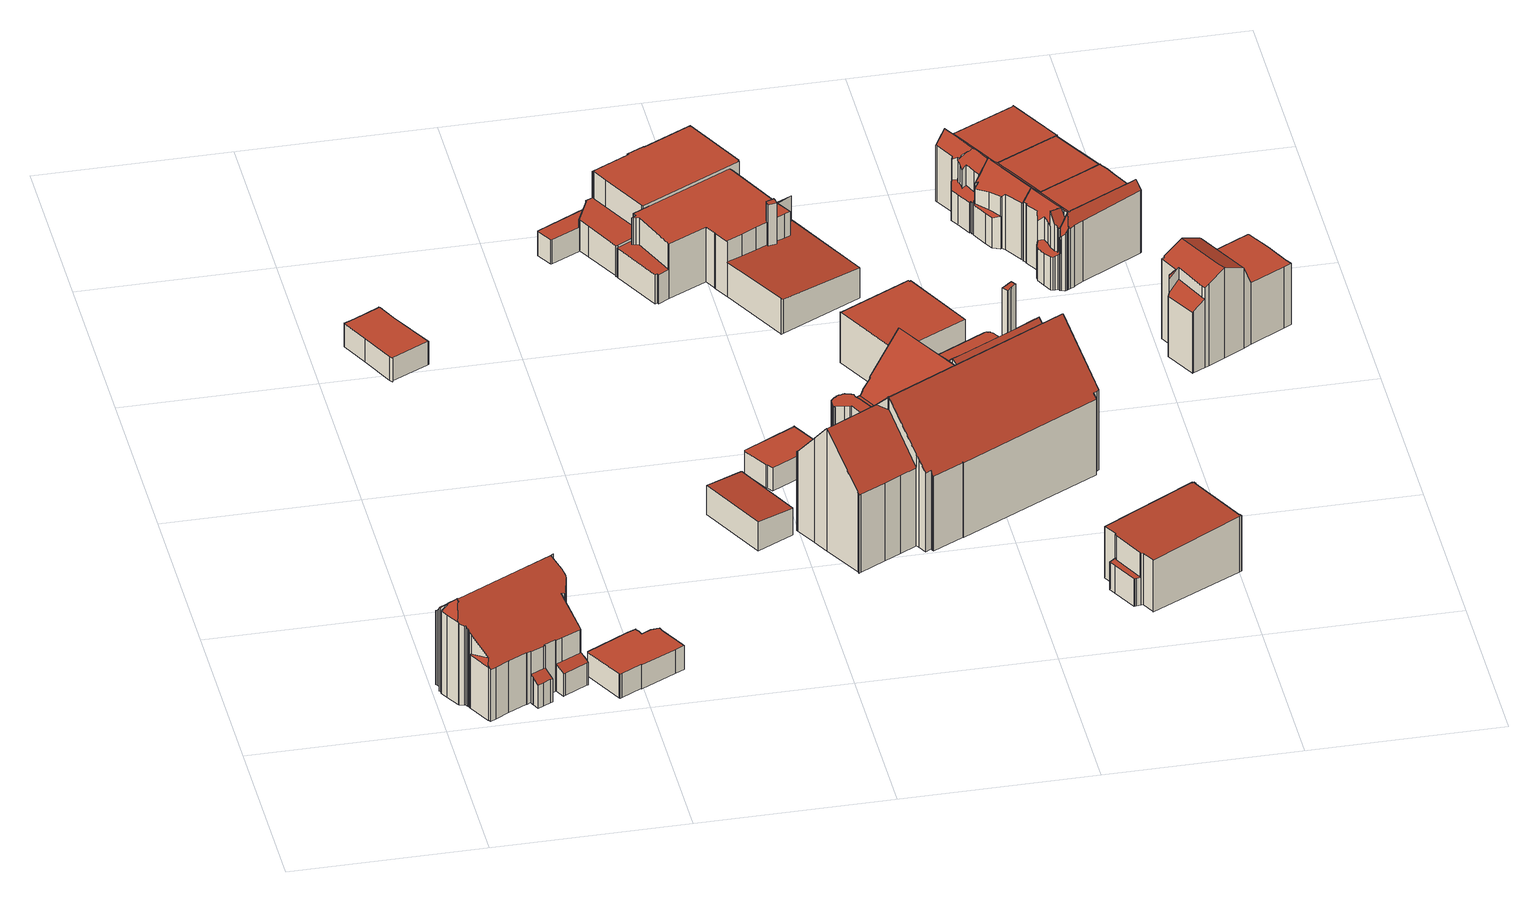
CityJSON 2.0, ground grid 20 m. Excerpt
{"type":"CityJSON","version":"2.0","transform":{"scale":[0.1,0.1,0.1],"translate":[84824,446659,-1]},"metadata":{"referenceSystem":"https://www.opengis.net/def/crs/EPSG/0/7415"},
"CityObjects":{
"building1":{"type":"Building","attributes":{"dak_type":"slanted","data_area":99.92,"data_coverage":0.95,"geconstateerd":false,"gid":14670223,"h_dak_50p":8.82,"h_dak_70p":9.66,"h_dak_max":11.15,"h_dak_min":2.28,"h_maaiveld":-0.248,"kas_warenhuis":false,"lod11_replace":false,"ondergronds_type":"above ground","oorspronkelijkbouwjaar":1906,"pw_actueel":"yes","pw_bron":"ahn3","reconstructie_methode":"tudelft3d-geoflow","reconstruction_skipped":false,"rmse_lod12":2.3,"rmse_lod13":1.68,"rmse_lod22":0.188,"rn":1,"status":"Pand in gebruik","t_run":262.66,"val3dity_codes_lod12":"[]","val3dity_codes_lod13":"[]","val3dity_codes_lod22":"[]"},"children":["building1-1"]},
"building1-1":{"type":"BuildingPart","parents":["building1"],"geometry":[{"type":"Solid","lod":"2.2","boundaries":[[[[0,1,2,3,4,5,6,7,8,9,10,11,12,13,14,15,16,17,18,19,20,21,22,23,24,25,26,27,28,29,30,31,32,33,34,35,36,37,38,39,40,41,42,43,44,45,46,47,48,49,50,51,52,53,54,55,56,57,58,59]],[[60,49,48,61]],[[62,19,18,63]],[[64,4,3,65]],[[66,5,4,64]],[[67,45,44,68]],[[69,50,49,60]],[[70,51,50,69]],[[71,47,46,72]],[[73,2,1,74]],[[75,32,31,76]],[[77,40,39,78]],[[79,80,81,82]],[[83,33,32,75]],[[84,34,33,83]],[[85,86,87,88]],[[89,90,86,85,91]],[[92,88,87,90,89]],[[93,22,21,94]],[[94,21,20,95]],[[96,53,97,98]],[[99,54,53,96]],[[100,43,42,101]],[[82,81,37,36,102]],[[101,42,41,103]],[[104,17,16,105,106]],[[107,56,55,108]],[[74,1,0,109]],[[110,35,34,84]],[[111,38,37,81]],[[112,7,6,113]],[[114,8,7,112]],[[115,9,8,114]],[[113,6,5,66]],[[116,57,56,107]],[[117,58,57,116]],[[118,12,11,119]],[[120,10,9,115]],[[119,11,10,120]],[[121,122,123]],[[124,26,25,125]],[[122,121,126]],[[127,24,23,128]],[[129,27,130]],[[128,23,22,93]],[[130,27,26,124]],[[131,132,72,133]],[[133,72,46,45,67]],[[98,97,132,131]],[[97,53,52,134]],[[61,48,47,71]],[[135,100,136,137]],[[68,44,43,100,135]],[[103,41,40,77]],[[138,139,14,13,140]],[[140,13,12,118]],[[141,15,14,139]],[[106,105,88,92]],[[105,16,15,141]],[[63,18,17,104]],[[95,20,19,62]],[[125,25,24,127]],[[142,29,28,143]],[[144,30,29,142]],[[143,28,27,129]],[[145,59,58,117]],[[109,0,59,145]],[[76,31,30,144]],[[91,85,139,138]],[[102,36,35,110]],[[137,136,80,79]],[[78,39,38,111]],[[65,3,2,73,146]],[[146,73,147]],[[147,73,148]],[[108,55,54,99]],[[134,52,51,70]],[[90,87,86]],[[149,120,115,114,112,113,66,64,65,146,147,148,145,117,116,107,108,99,96,98,131,133,67,68,135,137,79,82,102,110,84,83,75,76,144,142,150,122,126,151]],[[61,71,72,132,97,134,70,69,60]],[[140,118,119,120,149,151,126,121,123,89,91,138]],[[92,89,123,122,150,142,143,129,130,124,125,127,128,93,94,95,62,63,104,106]],[[139,85,88,105,141]],[[78,111,81,80,136,100,101,103,77]],[[148,73,74,109,145]]]],"semantics":{"surfaces":[{"type":"GroundSurface"},{"type":"WallSurface","on_footprint_edge":true},{"type":"WallSurface","on_footprint_edge":false},{"type":"RoofSurface"}],"values":[[0,1,1,1,1,1,1,1,1,1,1,1,2,1,1,2,2,2,1,1,1,1,1,1,1,1,1,1,1,1,1,1,1,1,1,1,1,1,1,2,1,2,1,1,1,1,2,1,2,1,1,2,1,1,1,1,1,2,1,1,1,1,1,1,1,1,1,1,2,1,2,1,1,2,2,1,1,3,3,3,3,3,3,3,3]]}}]},
"building2":{"type":"Building","attributes":{"dak_type":"horizontal","data_area":33.15,"data_coverage":0.882,"geconstateerd":false,"gid":11192210,"h_dak_50p":2.48,"h_dak_70p":2.48,"h_dak_max":2.61,"h_dak_min":2.3,"h_maaiveld":-0.295,"kas_warenhuis":false,"lod11_replace":false,"ondergronds_type":"above ground","oorspronkelijkbouwjaar":1937,"pw_actueel":"yes","pw_bron":"ahn3","reconstructie_methode":"tudelft3d-geoflow","reconstruction_skipped":false,"rmse_lod12":0.0215,"rmse_lod13":0.0208,"rmse_lod22":0.0202,"rn":1,"status":"Pand in gebruik","t_run":56.62,"val3dity_codes_lod12":"[]","val3dity_codes_lod13":"[]","val3dity_codes_lod22":"[]"},"children":["building2-1"]},
"building2-1":{"type":"BuildingPart","parents":["building2"],"geometry":[{"type":"Solid","lod":"2.2","boundaries":[[[[152,153,154,155,156,157,158,159,160,161,162,163,164,165,166,167,168,169]],[[170,160,159,171]],[[172,161,160,170]],[[173,164,163,174]],[[175,165,164,173]],[[176,168,167,177]],[[178,166,165,175]],[[179,157,156,180]],[[181,155,154,182]],[[183,158,157,179]],[[171,159,158,183]],[[184,162,161,172]],[[174,163,162,184]],[[180,156,155,181]],[[177,167,166,178]],[[185,169,168,176]],[[186,153,152,187]],[[182,154,153,186]],[[187,152,169,185]],[[172,170,171,183,179,180,181,182,186,187,185,176,177,178,175,173,174,184]]]],"semantics":{"surfaces":[{"type":"GroundSurface"},{"type":"WallSurface","on_footprint_edge":true},{"type":"RoofSurface"}],"values":[[0,1,1,1,1,1,1,1,1,1,1,1,1,1,1,1,1,1,1,2]]}}]},
"building3":{"type":"Building","attributes":{"dak_type":"horizontal","data_area":23.7,"data_coverage":0.712,"geconstateerd":false,"gid":14670227,"h_dak_50p":2.44,"h_dak_70p":2.45,"h_dak_max":2.6,"h_dak_min":2.23,"h_maaiveld":-0.287,"kas_warenhuis":false,"lod11_replace":false,"ondergronds_type":"above ground","oorspronkelijkbouwjaar":1962,"pw_actueel":"yes","pw_bron":"ahn3","reconstructie_methode":"tudelft3d-geoflow","reconstruction_skipped":false,"rmse_lod12":0.0307,"rmse_lod13":0.0307,"rmse_lod22":0.0303,"rn":1,"status":"Pand in gebruik","t_run":80.05,"val3dity_codes_lod12":"[]","val3dity_codes_lod13":"[]","val3dity_codes_lod22":"[]"},"children":["building3-1"]},
"building3-1":{"type":"BuildingPart","parents":["building3"],"geometry":[{"type":"Solid","lod":"2.2","boundaries":[[[[188,189,190,191,192,193,194,195,196,197,198,199,200,201]],[[202,197,196,203]],[[204,198,197,202]],[[205,193,192,206]],[[207,201,200,208]],[[208,200,199,209]],[[210,194,193,205]],[[211,191,190,212]],[[206,192,191,211]],[[209,199,198,204]],[[212,190,189,213]],[[214,188,201,207]],[[213,189,188,214]],[[203,196,195,215]],[[215,195,194,210]],[[213,214,207,208,209,204,202,203,215,210,205,206,211,212]]]],"semantics":{"surfaces":[{"type":"GroundSurface"},{"type":"WallSurface","on_footprint_edge":true},{"type":"RoofSurface"}],"values":[[0,1,1,1,1,1,1,1,1,1,1,1,1,1,1,2]]}}]},
"building4":{"type":"Building","attributes":{"dak_type":"horizontal","data_area":33.58,"data_coverage":0.96,"geconstateerd":false,"gid":18957133,"h_dak_50p":2.72,"h_dak_70p":2.79,"h_dak_max":2.95,"h_dak_min":2.54,"h_maaiveld":-0.459,"kas_warenhuis":false,"lod11_replace":false,"ondergronds_type":"above ground","oorspronkelijkbouwjaar":2009,"pw_actueel":"yes","pw_bron":"ahn3","reconstructie_methode":"tudelft3d-geoflow","reconstruction_skipped":false,"rmse_lod12":0.114,"rmse_lod13":0.112,"rmse_lod22":0.0443,"rn":1,"status":"Pand in gebruik","t_run":83.33,"val3dity_codes_lod12":"[]","val3dity_codes_lod13":"[]","val3dity_codes_lod22":"[]"},"children":["building4-1"]},
"building4-1":{"type":"BuildingPart","parents":["building4"],"geometry":[{"type":"Solid","lod":"2.2","boundaries":[[[[216,217,218,219,220,221,222]],[[223,216,222,224]],[[225,219,218,226]],[[227,217,216,223]],[[226,218,217,227]],[[228,221,220,229]],[[224,222,221,228]],[[229,220,219,225]],[[225,226,227,223,224,228,229]]]],"semantics":{"surfaces":[{"type":"GroundSurface"},{"type":"WallSurface","on_footprint_edge":true},{"type":"RoofSurface"}],"values":[[0,1,1,1,1,1,1,1,2]]}}]},
"building5":{"type":"Building","attributes":{"dak_type":"multiple horizontal","data_area":23.14,"data_coverage":0.904,"geconstateerd":false,"gid":17144811,"h_dak_50p":2.59,"h_dak_70p":2.61,"h_dak_max":3.09,"h_dak_min":2.49,"h_maaiveld":-0.07,"kas_warenhuis":false,"lod11_replace":false,"ondergronds_type":"above ground","oorspronkelijkbouwjaar":1966,"pw_actueel":"yes","pw_bron":"ahn3","reconstructie_methode":"tudelft3d-geoflow","reconstruction_skipped":false,"rmse_lod12":0.0786,"rmse_lod13":0.0786,"rmse_lod22":0.0795,"rn":1,"status":"Pand in gebruik","t_run":45.96,"val3dity_codes_lod12":"[]","val3dity_codes_lod13":"[]","val3dity_codes_lod22":"[]"},"children":["building5-1"]},
"building5-1":{"type":"BuildingPart","parents":["building5"],"geometry":[{"type":"Solid","lod":"2.2","boundaries":[[[[230,231,232,233,234,235,236,237,238,239,240]],[[241,236,235,242]],[[243,237,236,241]],[[244,233,232,245]],[[245,232,231,246]],[[242,235,234,247]],[[247,234,233,244]],[[248,240,239,249]],[[249,239,238,250]],[[250,238,237,243]],[[246,231,230,251]],[[251,230,240,248]],[[250,243,241,242,247,244,245,246,251,248,249]]]],"semantics":{"surfaces":[{"type":"GroundSurface"},{"type":"WallSurface","on_footprint_edge":true},{"type":"RoofSurface"}],"values":[[0,1,1,1,1,1,1,1,1,1,1,1,2]]}}]},
"building6":{"type":"Building","attributes":{"dak_type":"multiple horizontal","data_area":115.12,"data_coverage":0.935,"geconstateerd":false,"gid":17145715,"h_dak_50p":6.54,"h_dak_70p":6.56,"h_dak_max":6.78,"h_dak_min":2.48,"h_maaiveld":-0.25,"kas_warenhuis":false,"lod11_replace":false,"ondergronds_type":"above ground","oorspronkelijkbouwjaar":1920,"pw_actueel":"yes","pw_bron":"ahn3","reconstructie_methode":"tudelft3d-geoflow","reconstruction_skipped":false,"rmse_lod12":1.56,"rmse_lod13":0.233,"rmse_lod22":0.0734,"rn":1,"status":"Pand in gebruik","t_run":148.6,"val3dity_codes_lod12":"[]","val3dity_codes_lod13":"[]","val3dity_codes_lod22":"[]"},"children":["building6-1"]},
"building6-1":{"type":"BuildingPart","parents":["building6"],"geometry":[{"type":"Solid","lod":"2.2","boundaries":[[[[252,253,254,255,256,257,258,259,260,261,262,263,264,265,266,267,268,269,270,271,272,273,274,275,276]],[[277,264,263,278]],[[279,270,269,280]],[[280,269,268,281]],[[281,268,267,282]],[[283,254,253,284]],[[285,266,265,286,287]],[[288,289,290,291]],[[292,261,260,293]],[[294,262,261,292]],[[278,263,262,294]],[[295,256,255,296]],[[297,274,273,298]],[[298,273,272,299]],[[293,260,259,300]],[[296,255,254,283]],[[300,259,258,290]],[[301,257,256,295]],[[291,290,258,257,301]],[[286,265,264,277]],[[287,286,302,303]],[[282,267,266,285,304]],[[303,302,289,288]],[[304,285,305,306]],[[306,305,307,308]],[[308,307,309,310]],[[311,275,274,297]],[[312,313,252,276,314]],[[314,276,275,311]],[[315,271,270,279]],[[299,272,271,315]],[[316,317,313,312]],[[310,309,317,316]],[[284,253,252,313]],[[302,286,277,278,294,292,293,300,290,289]],[[287,303,288,291,301,295,296,283,284,313,317,309,307,305,285]],[[316,312,314,311,297,298,299,315,279,280,281,282,304,306,308,310]]]],"semantics":{"surfaces":[{"type":"GroundSurface"},{"type":"WallSurface","on_footprint_edge":true},{"type":"WallSurface","on_footprint_edge":false},{"type":"RoofSurface"}],"values":[[0,1,1,1,1,1,1,2,1,1,1,1,1,1,1,1,1,1,1,1,2,1,2,2,2,2,1,1,1,1,1,2,2,1,3,3,3]]}}]},
"building7":{"type":"Building","attributes":{"dak_type":"multiple horizontal","data_area":187.69,"data_coverage":0.96,"geconstateerd":false,"gid":18958409,"h_dak_50p":6.08,"h_dak_70p":6.12,"h_dak_max":8.41,"h_dak_min":3.02,"h_maaiveld":-0.259,"kas_warenhuis":false,"lod11_replace":false,"ondergronds_type":"above ground","oorspronkelijkbouwjaar":1956,"pw_actueel":"yes","pw_bron":"ahn3","reconstructie_methode":"tudelft3d-geoflow","reconstruction_skipped":false,"rmse_lod12":1.87,"rmse_lod13":1.8,"rmse_lod22":0.119,"rn":1,"status":"Pand in gebruik","t_run":223.54,"val3dity_codes_lod12":"[]","val3dity_codes_lod13":"[]","val3dity_codes_lod22":"[]"},"children":["building7-1"]},
"building7-1":{"type":"BuildingPart","parents":["building7"],"geometry":[{"type":"Solid","lod":"2.2","boundaries":[[[[318,319,320,321,322,323,324,325,326,327,328,329,330,331,332,333,334,335,336,337,338,339,340,341]],[[342,334,333,343,344]],[[345,325,324,346]],[[347,337,336,348]],[[349,350,351,352]],[[353,354,355,356]],[[357,321,320,358,359]],[[360,322,321,357]],[[361,323,322,360]],[[348,336,335,362]],[[363,331,330,364]],[[346,324,323,361]],[[365,366,367,368]],[[369,370,350,349]],[[362,335,334,342]],[[371,318,341,372]],[[372,341,340,373]],[[374,375,376,377]],[[358,320,319,378]],[[373,340,339,379]],[[380,327,326,381]],[[368,367,338,337,347]],[[344,343,354,353]],[[382,369,383,384]],[[384,383,385,386]],[[343,333,332,387]],[[387,332,331,363]],[[388,329,328,389]],[[389,328,327,380]],[[390,391,381,392]],[[352,351,391,390]],[[359,358,393,394]],[[395,396,397,398,399]],[[399,398,400,401]],[[364,330,329,388]],[[392,381,326,325,345]],[[386,385,396,395]],[[356,355,402,403]],[[403,402,397,396]],[[401,400,370,369,382]],[[394,393,404,405]],[[377,376,406,407]],[[379,339,338,367]],[[407,406,366,365]],[[378,319,318,371]],[[405,404,375,374]],[[386,395,399,401,382,384]],[[397,402,355,354,343,387,363,364,388,389,380,381,391,351,350,370,400,398]],[[377,407,365,368,347,348,362,342,344,353,356,403,396,385,383,369,349,352,390,392,345,346,361,360,357,359,394,405,374]],[[376,375,404,393,358,378,371,372,373,379,367,366,406]]]],"semantics":{"surfaces":[{"type":"GroundSurface"},{"type":"WallSurface","on_footprint_edge":true},{"type":"WallSurface","on_footprint_edge":false},{"type":"RoofSurface"}],"values":[[0,1,1,1,2,2,1,1,1,1,1,1,2,2,1,1,1,2,1,1,1,1,2,2,2,1,1,1,1,2,2,2,2,2,1,1,2,2,2,2,2,2,1,2,1,2,3,3,3,3]]}}]},
"building8":{"type":"Building","attributes":{"dak_type":"slanted","data_area":399.73,"data_coverage":0.951,"geconstateerd":false,"gid":18954914,"h_dak_50p":11.49,"h_dak_70p":12.65,"h_dak_max":15.51,"h_dak_min":0.127,"h_maaiveld":-0.094,"kas_warenhuis":false,"lod11_replace":false,"ondergronds_type":"above ground","oorspronkelijkbouwjaar":1930,"pw_actueel":"yes","pw_bron":"ahn3","reconstructie_methode":"tudelft3d-geoflow","reconstruction_skipped":false,"rmse_lod12":2.6,"rmse_lod13":4.06,"rmse_lod22":0.85,"rn":1,"status":"Pand in gebruik","t_run":760.5,"val3dity_codes_lod12":"[]","val3dity_codes_lod13":"[]","val3dity_codes_lod22":"[]"},"children":["building8-1"]},
"building8-1":{"type":"BuildingPart","parents":["building8"],"geometry":[{"type":"Solid","lod":"2.2","boundaries":[[[[408,409,410,411,412,413,414,415,416,417,418,419,420,421,422,423,424,425,426,427,428,429,430,431,432,433,434,435,436,437,438,439,440,441,442,443,444,445,446,447,448,449,450,451,452,453,454,455,456,457,458,459,460,461,462,463,464,465,466,467,468,469,470,471,472,473,474,475,476,477,478,479,480,481,482,483,484,485,486,487,488,489]],[[490,432,431,491]],[[491,431,430,492]],[[492,430,429,493]],[[493,429,428,494]],[[495,426,425,496]],[[496,425,424,497]],[[497,424,423,498]],[[499,474,473,500]],[[501,422,421,502]],[[498,423,422,501]],[[503,504,505]],[[506,416,415,507]],[[508,489,488,509]],[[510,511,512,513]],[[504,503,514,515]],[[500,473,472,516]],[[516,472,471,517]],[[515,514,518,519]],[[520,521,522,523]],[[524,408,489,508]],[[523,522,525,526]],[[527,483,482,528]],[[529,486,485,530]],[[531,487,486,529]],[[509,488,487,531]],[[532,481,480,533]],[[534,476,475,535]],[[536,478,477,537]],[[538,471,470,539]],[[517,471,538]],[[540,464,463,541]],[[542,456,455,543]],[[544,545,546]],[[547,449,448,548]],[[548,448,447,549]],[[550,443,442,551]],[[551,442,441,552]],[[553,451,450,554]],[[554,450,449,547]],[[555,467,466,556]],[[507,415,414,518]],[[494,428,427,557]],[[557,427,426,495]],[[558,559,560]],[[561,562,563,564]],[[502,421,420,565]],[[552,441,440,566]],[[567,445,444,568]],[[556,466,465,569]],[[569,465,464,540]],[[539,470,469,570]],[[565,420,419,571]],[[570,469,468,572]],[[572,468,467,555]],[[573,574,575]],[[576,479,478,536]],[[577,578,579]],[[526,525,559,558]],[[571,419,418,580]],[[581,582,583]],[[582,584,585]],[[584,582,581,511,510]],[[513,512,586,587]],[[587,586,460,459,588]],[[589,461,460,586]],[[588,459,458,590]],[[590,458,457,591]],[[592,593,574,573]],[[594,417,416,506]],[[580,418,417,594]],[[564,563,411,410,595]],[[596,567,597,598]],[[598,597,599]],[[600,446,445,567,596]],[[568,444,443,550]],[[549,447,446,600]],[[601,439,438,602]],[[602,438,437,603]],[[566,440,439,601]],[[604,605,606,607]],[[603,437,436,606]],[[519,518,414,413,608]],[[545,544,609]],[[610,611,612,613]],[[614,610,615,616]],[[617,618,611,610,614]],[[619,620,605,604]],[[616,615,620,619]],[[541,463,462,621]],[[621,462,461,589]],[[618,435,434,622]],[[607,606,436,435,618,617]],[[622,434,433,623]],[[623,433,432,490]],[[537,477,476,534]],[[624,499,521,520]],[[535,475,474,499,624]],[[625,484,483,527]],[[528,482,481,532]],[[530,485,484,625]],[[595,410,409,626]],[[543,455,454,627]],[[628,412,411,563]],[[578,577,562,561]],[[608,413,412,628]],[[629,453,452,630]],[[533,480,479,576]],[[613,612,631,632]],[[632,631,593,592]],[[591,457,456,542]],[[627,454,633]],[[633,454,453,629]],[[630,452,451,553]],[[626,409,408,524]],[[507,518,514,503,634,580,594,506]],[[635,636,637,638,639,640,498,501,502,565,571,580,634]],[[583,582,585,641,549,600,596,598,599,642,643,637,636,635,634,503,505,644,577,579,560,559,525,522,521,499,500,516,517,538,539,570,572,555,556,645]],[[621,589,586,512,511,581,583,645,556,569,540,541]],[[607,617,614,616,619,604]],[[646,647,648,545,609,642,599,597,567,568,550,551,552,566,649]],[[498,640,639,638,637,643,642,609,544,546,575,574,650,651,495,496,497]],[[562,577,644,505,504,515,519,608,628,563]],[[624,520,523,526,558,560,579,578,561,564,595,626,524,508,509,531,529,530,625,527,528,532,533,576,536,537,534,535]],[[605,620,615,610,613,632,592,573,575,546,545,648,647,646,649,566,601,602,603,606]],[[491,492,493,494,557,495,651,650,574,593,631,612,611,618,622,623,490]],[[630,553,554,547,548,549,641,585,584,510,513,587,588,590,591,542,543,627,633,629]]]],"semantics":{"surfaces":[{"type":"GroundSurface"},{"type":"WallSurface","on_footprint_edge":true},{"type":"WallSurface","on_footprint_edge":false},{"type":"RoofSurface"}],"values":[[0,1,1,1,1,1,1,1,1,1,1,2,1,1,2,2,1,1,2,2,1,2,1,1,1,1,1,1,1,1,1,1,1,2,1,1,1,1,1,1,1,1,1,1,2,2,1,1,1,1,1,1,1,1,1,2,1,2,2,1,2,2,2,2,1,1,1,1,2,1,1,1,2,2,1,1,1,1,1,1,2,1,1,2,2,2,2,2,2,1,1,1,1,1,1,1,2,1,1,1,1,1,1,1,2,1,1,1,2,2,1,1,1,1,1,3,3,3,3,3,3,3,3,3,3,3,3]]}}]},
"building9":{"type":"Building","attributes":{"dak_type":"multiple horizontal","data_area":69.76,"data_coverage":0.96,"geconstateerd":false,"gid":18954918,"h_dak_50p":5.78,"h_dak_70p":5.79,"h_dak_max":6.64,"h_dak_min":2.81,"h_maaiveld":-0.054,"kas_warenhuis":false,"lod11_replace":false,"ondergronds_type":"above ground","oorspronkelijkbouwjaar":1966,"pw_actueel":"yes","pw_bron":"ahn3","reconstructie_methode":"tudelft3d-geoflow","reconstruction_skipped":false,"rmse_lod12":0.294,"rmse_lod13":0.294,"rmse_lod22":0.295,"rn":1,"status":"Pand in gebruik","t_run":133.24,"val3dity_codes_lod12":"[]","val3dity_codes_lod13":"[]","val3dity_codes_lod22":"[]"},"children":["building9-1"]},
"building9-1":{"type":"BuildingPart","parents":["building9"],"geometry":[{"type":"Solid","lod":"2.2","boundaries":[[[[652,653,654,655,656,657,658,659,660]],[[661,659,658,662]],[[663,653,652,664]],[[664,652,660,665]],[[665,660,659,661]],[[666,657,656,667]],[[662,658,657,666]],[[668,655,654,669]],[[669,654,653,663]],[[667,656,655,668]],[[667,668,669,663,664,665,661,662,666]]]],"semantics":{"surfaces":[{"type":"GroundSurface"},{"type":"WallSurface","on_footprint_edge":true},{"type":"RoofSurface"}],"values":[[0,1,1,1,1,1,1,1,1,1,2]]}}]},
"building10":{"type":"Building","attributes":{"dak_type":"multiple horizontal","data_area":80.72,"data_coverage":0.959,"geconstateerd":false,"gid":17144810,"h_dak_50p":6.24,"h_dak_70p":6.37,"h_dak_max":6.57,"h_dak_min":3.19,"h_maaiveld":-0.04,"kas_warenhuis":false,"lod11_replace":false,"ondergronds_type":"above ground","oorspronkelijkbouwjaar":1956,"pw_actueel":"yes","pw_bron":"ahn3","reconstructie_methode":"tudelft3d-geoflow","reconstruction_skipped":false,"rmse_lod12":0.431,"rmse_lod13":0.197,"rmse_lod22":0.0269,"rn":1,"status":"Pand in gebruik","t_run":114.1,"val3dity_codes_lod12":"[]","val3dity_codes_lod13":"[]","val3dity_codes_lod22":"[]"},"children":["building10-1"]},
"building10-1":{"type":"BuildingPart","parents":["building10"],"geometry":[{"type":"Solid","lod":"2.2","boundaries":[[[[670,671,672,673,674,675,676,677,678,679,680,681,682,683,684,685,686,687,688,689,690]],[[691,692,693,694]],[[695,673,672,696]],[[697,698,679,678,699]],[[699,678,677,700]],[[701,671,670,702]],[[703,674,673,695]],[[704,685,684,705]],[[705,684,683,706]],[[707,681,680,708]],[[708,680,679,698]],[[709,704,692,691]],[[710,686,685,704,709]],[[694,693,698,697]],[[700,677,676,711]],[[712,682,681,707]],[[713,675,674,703]],[[711,676,675,713]],[[714,687,686,710]],[[715,689,688,716]],[[716,688,687,714]],[[717,690,689,715]],[[702,670,690,717]],[[706,683,682,712]],[[696,672,671,701]],[[711,713,703,695,696,701,702,717,715,716,714,710,709,691,694,697,699,700]],[[712,707,708,698,693,692,704,705,706]]]],"semantics":{"surfaces":[{"type":"GroundSurface"},{"type":"WallSurface","on_footprint_edge":false},{"type":"WallSurface","on_footprint_edge":true},{"type":"RoofSurface"}],"values":[[0,1,2,2,2,2,2,2,2,2,2,1,2,1,2,2,2,2,2,2,2,2,2,2,2,3,3]]}}]},
"building11":{"type":"Building","attributes":{"dak_type":"slanted","data_area":60.49,"data_coverage":0.907,"geconstateerd":false,"gid":18954919,"h_dak_50p":6.87,"h_dak_70p":6.91,"h_dak_max":8.03,"h_dak_min":3.47,"h_maaiveld":0.01,"kas_warenhuis":false,"lod11_replace":false,"ondergronds_type":"above ground","oorspronkelijkbouwjaar":1915,"pw_actueel":"yes","pw_bron":"ahn3","reconstructie_methode":"tudelft3d-geoflow","reconstruction_skipped":false,"rmse_lod12":0.609,"rmse_lod13":0.568,"rmse_lod22":0.101,"rn":1,"status":"Pand in gebruik","t_run":162.07,"val3dity_codes_lod12":"[]","val3dity_codes_lod13":"[]","val3dity_codes_lod22":"[]"},"children":["building11-1"]},
"building11-1":{"type":"BuildingPart","parents":["building11"],"geometry":[{"type":"Solid","lod":"2.2","boundaries":[[[[718,719,720,721,722,723,724,725,726,727,728,729,730,731,732,733,734,735,736,737,738,739,740,741,742,743]],[[744,745,738,737,746]],[[747,727,726,748]],[[749,725,724,750]],[[751,739,738,745]],[[752,736,735,753]],[[753,735,734,754]],[[755,733,732,756]],[[757,741,740,758]],[[758,740,739,751]],[[759,718,743,760]],[[761,762,763,764]],[[765,742,741,757]],[[766,730,729,767]],[[748,726,725,749]],[[768,728,727,747]],[[769,731,730,766]],[[756,732,731,769]],[[754,734,733,755]],[[770,771,772,773]],[[764,763,771,770]],[[774,775,776]],[[773,772,777,778]],[[779,737,736,752]],[[760,743,742,765]],[[778,777,745,744]],[[780,721,720,781]],[[782,783,784,785]],[[786,782,787,788]],[[788,787,775,789]],[[722,790,791]],[[781,720,719,792]],[[785,784,762,761]],[[793,723,722,791]],[[767,729,728,768]],[[791,790,794,795]],[[795,794,783,782,786]],[[789,775,774]],[[790,722,721,780]],[[792,719,718,759]],[[750,724,723,793]],[[746,737,779]],[[754,755,756,769,766,767,768,796,797,798,753]],[[790,780,781,792,759,760,765,757,758,751,745,777,772,771,763,762,784,783,794]],[[799,800,752,779,752,753,798,797,796,768,747,801,802,803,804,805,806]],[[746,779,752,800,799,806,805,807,776,775,787,782,785,761,764,770,773,778,744]],[[793,791,795,786,788,789,774,776,807,805,804,803,802,801,747,748,749,750]]]],"semantics":{"surfaces":[{"type":"GroundSurface"},{"type":"WallSurface","on_footprint_edge":true},{"type":"WallSurface","on_footprint_edge":false},{"type":"RoofSurface"}],"values":[[0,1,1,1,1,1,1,1,1,1,1,2,1,1,1,1,1,1,1,2,2,2,2,1,1,2,1,2,2,2,1,1,2,1,1,2,2,2,1,1,1,1,3,3,3,3,3]]}}]},
"building12":{"type":"Building","attributes":{"dak_type":"slanted","data_area":61.11,"data_coverage":0.922,"geconstateerd":false,"gid":18954911,"h_dak_50p":6.91,"h_dak_70p":6.94,"h_dak_max":8.06,"h_dak_min":3.54,"h_maaiveld":0.018,"kas_warenhuis":false,"lod11_replace":false,"ondergronds_type":"above ground","oorspronkelijkbouwjaar":1915,"pw_actueel":"yes","pw_bron":"ahn3","reconstructie_methode":"tudelft3d-geoflow","reconstruction_skipped":false,"rmse_lod12":0.571,"rmse_lod13":0.553,"rmse_lod22":0.125,"rn":1,"status":"Pand in gebruik","t_run":140.72,"val3dity_codes_lod12":"[]","val3dity_codes_lod13":"[]","val3dity_codes_lod22":"[]"},"children":["building12-1"]},
"building12-1":{"type":"BuildingPart","parents":["building12"],"geometry":[{"type":"Solid","lod":"2.2","boundaries":[[[[734,808,809,810,811,812,813,814,815,816,817,818,819,820,821,822,823,738,824,737,825]],[[826,818,817,827]],[[828,816,815,829]],[[830,820,819,831]],[[832,821,820,830]],[[833,827,817,816,828]],[[834,814,813,835]],[[836,812,836,837]],[[838,827,833]],[[829,815,814,834]],[[831,819,818,826]],[[839,840,841,842]],[[744,738,823,840,839]],[[843,844,845]],[[846,810,809,847]],[[847,809,808,848]],[[836,812,811,849]],[[837,836,844,843]],[[849,811,810,846]],[[850,825,737,779]],[[851,822,821,832]],[[840,823,822,851]],[[779,737,824,852]],[[852,824,738,744]],[[853,832,854,855]],[[842,841,832,853]],[[835,813,812,836]],[[848,808,734,754]],[[754,734,825,850]],[[855,854,827,838]],[[842,853,855,838,833,828,829,834,835,836,837,843,845,856,857,858,859,779,852,744,839]],[[854,832,830,831,826,827]],[[832,841,840,851]],[[859,858,857,856,845,844,836,849,860,861,862,863,850,779]],[[754,850,863,862,861,860,849,846,847,848]]]],"semantics":{"surfaces":[{"type":"GroundSurface"},{"type":"WallSurface","on_footprint_edge":true},{"type":"WallSurface","on_footprint_edge":false},{"type":"RoofSurface"}],"values":[[0,1,1,1,1,1,1,1,2,1,1,2,1,2,1,1,1,2,1,1,1,1,1,1,2,2,1,1,1,2,3,3,3,3,3]]}}]},
"building13":{"type":"Building","attributes":{"dak_type":"slanted","data_area":58.34,"data_coverage":0.903,"geconstateerd":false,"gid":18954915,"h_dak_50p":6.99,"h_dak_70p":7.36,"h_dak_max":8.1,"h_dak_min":3.7,"h_maaiveld":-0.073,"kas_warenhuis":false,"lod11_replace":false,"ondergronds_type":"above ground","oorspronkelijkbouwjaar":1915,"pw_actueel":"yes","pw_bron":"ahn3","reconstructie_methode":"tudelft3d-geoflow","reconstruction_skipped":false,"rmse_lod12":0.611,"rmse_lod13":0.359,"rmse_lod22":0.0896,"rn":1,"status":"Pand in gebruik","t_run":222.8,"val3dity_codes_lod12":"[]","val3dity_codes_lod13":"[]","val3dity_codes_lod22":"[]"},"children":["building13-1"]},
"building13-1":{"type":"BuildingPart","parents":["building13"],"geometry":[{"type":"Solid","lod":"2.2","boundaries":[[[[864,865,866,867,868,869,870,871,872,873,874,875,876,877,878,879,880,881,882,883,884,885,886,887,888,889,890,891,892,893,894,895,896,897,898,899,900]],[[901,868,867,902]],[[903,904,905,906]],[[907,880,879,849]],[[836,878,877,908]],[[909,891,890,910]],[[906,905,911,912]],[[908,877,876,913]],[[914,897,896,915]],[[916,917,918]],[[919,884,883,920]],[[921,922,923,924]],[[922,872,871,925]],[[926,927,928]],[[929,926,930,931]],[[932,875,874,933]],[[913,876,875,932]],[[934,885,884,919]],[[935,886,885,934]],[[936,888,887,937]],[[933,874,873,938]],[[849,879,878,836]],[[939,895,894,940]],[[941,942,943,944]],[[944,943,945,946]],[[902,867,866,947]],[[948,949,928,950]],[[951,912,911,952,953]],[[954,892,891,909]],[[949,955,949,948]],[[956,957,927,929]],[[931,930,958]],[[959,960,961,962]],[[960,893,892,963]],[[964,900,899,965]],[[966,864,900,964]],[[967,965,899,898,968]],[[940,894,893,960,959]],[[946,945,969,955,949]],[[970,971,972]],[[973,881,880,907]],[[920,883,882,974]],[[974,882,881,973]],[[937,887,886,935]],[[938,873,872,922,921]],[[975,976,971,970]],[[977,978,957,956]],[[910,890,889,979]],[[976,975,980]],[[927,926,929]],[[918,917,981,982]],[[962,961,983,984]],[[963,892,954]],[[984,983,985]],[[924,923,904,903]],[[986,987,912,951]],[[982,981,987,986]],[[953,952,942,941]],[[988,869,868,901]],[[979,889,888,936]],[[925,871,870,989]],[[989,870,869,988]],[[990,865,864,966]],[[947,866,865,990]],[[968,898,897,914]],[[955,969,965,967]],[[991,916,978,977]],[[915,896,895,939]],[[992,993,994,995,996,836,908,913,932,933,938,921,924,903,906,912,987,981,917,916]],[[997,935,934,919,998,999,980,975,970,1000]],[[997,1000,970,972,929,931,958,985,983,961,960,963,954,909,910,979,936,937,935]],[[958,930,926,928,949,955,967,968,914,915,939,940,959,962,984,985]],[[990,966,964,965,969,945,943,942,952,911,905,904,923,922,925,989,988,901,902,947]],[[992,916,991,977,956,929,972,971,976,980,1001,1002,1003,849,836,996,995,994,993]],[[1002,1001,980,999,998,919,920,974,973,907,849,1003]],[[916,918,982,986,951,953,941,944,946,949,948,950,928,927,957,978]]]],"semantics":{"surfaces":[{"type":"GroundSurface"},{"type":"WallSurface","on_footprint_edge":true},{"type":"WallSurface","on_footprint_edge":false},{"type":"RoofSurface"}],"values":[[0,1,2,1,1,1,2,1,1,2,1,2,1,2,2,1,1,1,1,1,1,1,1,2,2,1,2,2,1,2,2,2,2,1,1,1,1,1,2,2,1,1,1,1,1,2,2,1,2,2,2,2,1,2,2,2,2,2,1,1,1,1,1,1,1,2,2,1,3,3,3,3,3,3,3,3]]}}]},
"building14":{"type":"Building","attributes":{"dak_type":"slanted","data_area":73.22,"data_coverage":0.931,"geconstateerd":false,"gid":18954923,"h_dak_50p":7.7,"h_dak_70p":9.63,"h_dak_max":10.63,"h_dak_min":3.57,"h_maaiveld":0.011,"kas_warenhuis":false,"lod11_replace":false,"ondergronds_type":"above ground","oorspronkelijkbouwjaar":1925,"pw_actueel":"yes","pw_bron":"ahn3","reconstructie_methode":"tudelft3d-geoflow","reconstruction_skipped":false,"rmse_lod12":1.96,"rmse_lod13":2.33,"rmse_lod22":0.503,"rn":1,"status":"Pand in gebruik","t_run":159.23,"val3dity_codes_lod12":"[]","val3dity_codes_lod13":"[]","val3dity_codes_lod22":"[]"},"children":["building14-1"]},
"building14-1":{"type":"BuildingPart","parents":["building14"],"geometry":[{"type":"Solid","lod":"2.2","boundaries":[[[[1004,1005,1006,1007,1008,1009,1010,1011,1012,1013,1014,1015,1016,1017,1018,1019,1020,1021,1022,1023,1024,1025,1026,1027,1028,1029]],[[1030,1031,1026,1025,1032]],[[1033,1019,1018,1034]],[[1035,1020,1019,1033]],[[1036,1016,1015,1037]],[[1037,1015,1014,1038]],[[1038,1014,1013,1039]],[[1040,1024,1023,1041]],[[1041,1023,1022,1042]],[[1039,1013,1012,1043]],[[1044,1011,1010,1045]],[[1045,1010,1009,1046]],[[1046,1009,1008,1047]],[[1043,1012,1011,1044]],[[1048,1017,1016,1036]],[[1034,1018,1017,1048]],[[1032,1025,1024,1040]],[[1049,1021,1020,1035]],[[1042,1022,1021,1049]],[[1050,1006,1005,1051]],[[1052,1050,1053,1054]],[[1055,1007,1006,1050,1052]],[[1047,1008,1007,1055]],[[1056,1004,1029,1057]],[[1057,1029,1028,1058]],[[1058,1028,1027,1059]],[[1060,1061,1031,1030]],[[1059,1027,1026,1031]],[[1051,1005,1004,1056]],[[1054,1053,1061,1060]],[[1062,1039,1043,1063,1064,1065,1040,1041,1066]],[[1067,1038,1039,1062,1066,1041,1042]],[[1033,1034,1048,1036,1037,1038,1067,1042,1049,1035]],[[1047,1055,1052,1054,1060,1030,1032,1040,1065,1064,1063,1043,1044,1045,1046]],[[1031,1061,1053,1050,1051,1056,1057,1058,1059]]]],"semantics":{"surfaces":[{"type":"GroundSurface"},{"type":"WallSurface","on_footprint_edge":true},{"type":"WallSurface","on_footprint_edge":false},{"type":"RoofSurface"}],"values":[[0,1,1,1,1,1,1,1,1,1,1,1,1,1,1,1,1,1,1,1,2,1,1,1,1,1,2,1,1,2,3,3,3,3,3]]}}]}
},
"vertices":[
[42,6,8],[29,30,8],[30,30,8],[29,31,8],[28,34,8],[28,33,8],[27,34,8],[26,36,8],[25,36,8],[20,37,8],[19,39,8],[19,38,8],[11,52,8],[7,60,8],[8,60,8],[7,62,8],[7,64,8],[6,64,8],[6,65,8],[7,67,8],[8,69,8],[8,70,8],[8,71,8],[6,75,8],[5,76,8],[8,77,8],[117,133,8],[118,133,8],[128,113,8],[125,111,8],[134,102,8],[137,97,8],[137,95,8],[134,83,8],[133,83,8],[129,81,8],[131,77,8],[143,55,8],[147,48,8],[148,45,8],[147,45,8],[123,32,8],[121,31,8],[116,41,8],[115,41,8],[103,35,8],[104,35,8],[109,24,8],[106,23,8],[99,19,8],[93,16,8],[90,23,8],[89,24,8],[88,27,8],[84,25,8],[83,25,8],[64,15,8],[50,7,8],[44,4,8],[42,7,8],[99,19,35],[106,23,35],[7,67,103],[6,65,104],[28,34,98],[29,31,95],[28,33,97],[103,35,68],[115,41,68],[93,16,35],[90,23,39],[109,24,35],[104,35,41],[30,30,71],[29,30,70],[137,95,100],[137,97,102],[147,45,34],[148,45,34],[142,54,67],[142,54,40],[143,55,40],[143,55,67],[134,83,92],[133,83,92],[13,61,71],[13,61,42],[13,62,42],[13,62,71],[14,62,111],[14,62,42],[13,61,110],[13,62,110],[8,71,100],[8,70,101],[8,69,102],[88,27,68],[88,27,41],[88,27,67],[84,25,68],[116,41,40],[121,31,34],[131,77,89],[123,32,34],[6,64,105],[7,64,68],[7,64,106],[64,15,68],[83,25,68],[42,6,70],[129,81,93],[147,48,36],[26,36,100],[27,34,98],[25,36,100],[20,37,103],[50,7,68],[44,4,68],[11,52,104],[19,38,104],[19,39,105],[22,58,117],[22,58,118],[22,59,117],[117,133,94],[8,77,94],[23,55,116],[5,76,94],[6,75,95],[118,133,95],[118,133,94],[102,34,67],[102,34,41],[104,35,67],[89,24,40],[116,41,67],[122,44,40],[122,44,67],[8,60,105],[8,60,67],[7,60,104],[7,62,67],[125,111,118],[128,113,118],[134,102,107],[42,7,71],[30,30,94],[30,30,93],[44,14,75],[20,43,107],[24,58,118],[22,54,115],
[234,48,7],[197,29,7],[197,30,7],[176,19,7],[174,18,7],[173,19,7],[151,61,7],[151,62,7],[195,86,7],[204,90,7],[204,89,7],[206,86,7],[208,81,7],[218,86,7],[227,87,7],[228,83,7],[243,55,7],[244,53,7],[195,86,35],[151,62,35],[204,90,35],[208,81,35],[206,86,35],[218,86,35],[243,55,35],[228,83,35],[227,87,35],[173,19,35],[174,18,35],[176,19,35],[197,30,35],[151,61,35],[204,89,35],[244,53,35],[197,29,35],[234,48,35],
[84,654,7],[109,607,7],[108,607,7],[69,587,7],[69,586,7],[67,589,7],[50,624,7],[36,653,7],[36,654,7],[40,656,7],[48,660,7],[73,673,7],[74,674,7],[75,673,7],[40,656,34],[36,654,34],[48,660,34],[67,589,34],[69,586,34],[75,673,34],[74,674,34],[73,673,34],[50,624,34],[69,587,34],[108,607,34],[109,607,34],[84,654,34],[36,653,34],
[319,308,5],[357,328,5],[358,328,5],[359,326,5],[393,258,5],[393,257,5],[355,237,5],[319,308,39],[355,237,39],[359,326,36],[358,328,36],[357,328,36],[393,257,36],[393,258,36],
[442,356,9],[431,351,9],[388,328,9],[384,334,9],[383,334,9],[368,362,9],[368,363,9],[368,364,9],[422,392,9],[423,393,9],[423,392,9],[368,363,35],[368,362,35],[368,364,35],[384,334,36],[388,328,36],[431,351,36],[383,334,36],[423,392,36],[423,393,36],[422,392,36],[442,356,36],
[345,731,8],[317,716,8],[315,715,8],[315,716,8],[296,752,8],[290,764,8],[289,764,8],[289,763,8],[259,748,8],[258,748,8],[249,764,8],[249,765,8],[249,766,8],[302,794,8],[309,797,8],[349,818,8],[348,819,8],[366,828,8],[366,827,8],[416,853,8],[416,852,8],[417,853,8],[451,788,8],[450,787,8],[451,786,8],[249,766,36],[249,765,36],[366,827,76],[366,828,76],[348,819,76],[349,818,76],[315,715,43],[317,716,43],[309,797,45],[302,794,36],[302,794,45],[302,792,45],[302,792,36],[289,764,36],[289,764,44],[258,748,36],[259,748,36],[249,764,36],[296,752,44],[315,716,43],[451,788,75],[417,853,76],[416,852,76],[289,763,36],[290,764,44],[302,793,36],[302,793,45],[309,797,76],[310,797,45],[310,797,76],[310,796,45],[310,796,76],[318,780,45],[318,780,76],[450,787,75],[345,731,75],[345,731,44],[451,786,75],[416,853,76],[344,732,75],[344,732,44],
[317,713,7],[316,716,7],[334,725,7],[439,780,7],[440,781,7],[440,780,7],[442,777,7],[473,716,7],[489,724,7],[490,725,7],[537,634,7],[537,633,7],[453,589,7],[451,588,7],[451,589,7],[413,661,7],[405,676,7],[404,679,7],[398,690,7],[398,689,7],[358,669,7],[346,662,7],[345,664,7],[343,663,7],[405,676,71],[413,661,47],[413,661,71],[473,716,71],[442,777,72],[398,689,71],[398,690,71],[477,696,71],[477,696,43],[483,699,43],[483,699,71],[413,662,71],[413,662,47],[429,670,46],[429,670,71],[439,780,72],[334,725,41],[334,725,72],[440,781,72],[440,780,72],[404,679,71],[451,588,48],[453,589,47],[357,670,71],[357,670,41],[358,669,41],[358,669,71],[466,690,71],[466,690,44],[317,713,41],[343,663,41],[345,664,41],[333,717,72],[333,717,41],[335,717,41],[335,717,72],[316,716,41],[346,662,41],[490,725,42],[489,724,42],[466,690,93],[465,692,71],[465,692,93],[457,689,71],[457,689,93],[451,589,48],[537,633,42],[537,634,42],[474,714,71],[474,714,43],[489,724,71],[336,721,41],[336,721,72],[457,685,93],[457,685,71],[457,685,45],[458,683,45],[458,683,93],[467,686,44],[467,686,92],[445,679,45],[445,679,71],[331,718,41],[331,718,72],[338,716,41],[338,716,72],
[460,318,9],[461,318,9],[463,317,9],[465,316,9],[470,319,9],[476,322,9],[473,327,9],[460,352,9],[461,352,9],[481,363,9],[481,362,9],[484,364,9],[484,365,9],[493,369,9],[492,370,9],[524,387,9],[557,404,9],[558,403,9],[565,407,9],[618,435,9],[620,436,9],[622,435,9],[624,435,9],[624,434,9],[626,433,9],[639,409,9],[638,409,9],[639,408,9],[642,403,9],[643,404,9],[654,410,9],[655,410,9],[663,392,9],[667,384,9],[668,385,9],[675,372,9],[673,372,9],[666,368,9],[667,366,9],[677,347,9],[702,299,9],[700,297,9],[696,295,9],[698,292,9],[698,291,9],[552,214,9],[551,214,9],[519,197,9],[518,198,9],[517,201,9],[511,197,9],[506,207,9],[504,209,9],[487,200,9],[469,190,9],[443,176,9],[441,175,9],[440,178,9],[418,218,9],[410,235,9],[398,257,9],[397,258,9],[449,285,9],[450,286,9],[445,297,9],[444,296,9],[443,298,9],[442,300,9],[442,303,9],[442,306,9],[442,308,9],[442,310,9],[444,313,9],[445,314,9],[446,315,9],[447,315,9],[448,316,9],[448,317,9],[451,318,9],[453,318,9],[455,319,9],[457,319,9],[626,433,89],[624,434,89],[624,435,89],[622,435,89],[620,436,89],[565,407,89],[558,403,99],[557,404,99],[524,387,140],[443,298,85],[444,296,88],[492,370,99],[493,369,99],[480,319,84],[480,319,90],[482,316,89],[461,352,84],[460,352,84],[457,319,119],[455,319,119],[485,246,161],[485,246,146],[504,209,101],[504,209,116],[477,322,84],[477,322,91],[445,297,88],[450,286,101],[473,327,84],[473,327,92],[443,300,119],[443,300,84],[452,298,90],[452,298,119],[460,318,119],[457,297,93],[457,297,119],[447,315,119],[446,315,119],[451,318,119],[448,317,119],[453,318,119],[445,314,119],[444,313,119],[442,303,119],[442,300,119],[442,308,119],[442,306,119],[450,286,102],[449,285,102],[441,175,100],[443,176,100],[518,198,97],[519,197,96],[567,342,122],[567,342,129],[563,345,124],[700,297,102],[702,299,102],[677,347,162],[675,372,104],[668,385,120],[667,384,120],[698,292,98],[696,295,102],[410,235,131],[418,218,152],[618,435,89],[459,297,119],[459,297,95],[468,278,119],[466,312,119],[466,312,90],[465,316,91],[465,316,119],[484,365,89],[663,392,130],[666,368,104],[673,372,104],[440,178,102],[397,258,101],[484,364,89],[398,257,102],[581,377,102],[581,377,90],[571,371,102],[442,310,119],[469,308,89],[469,308,119],[481,285,119],[481,362,84],[484,246,146],[484,246,160],[473,247,153],[484,246,161],[486,246,161],[504,209,100],[504,209,115],[506,207,112],[487,200,100],[511,197,101],[517,201,101],[593,383,101],[593,383,90],[481,363,84],[463,317,119],[666,368,136],[663,375,113],[663,375,127],[654,377,120],[667,366,138],[655,410,108],[654,410,107],[643,404,107],[637,398,164],[637,398,110],[642,403,108],[642,403,164],[476,322,91],[573,335,120],[628,399,104],[628,399,90],[621,394,90],[621,394,106],[628,399,164],[632,394,111],[632,394,164],[639,408,164],[639,408,90],[633,393,164],[633,393,113],[469,190,100],[638,409,90],[639,409,90],[443,298,119],[448,316,119],[461,318,119],[551,214,96],[470,319,91],[552,214,96],[698,291,97],[617,397,90],[617,397,101],[551,214,97],[498,329,84],[503,328,88],[504,327,89],[566,309,141],[557,326,141],[552,334,141],[525,386,140],[676,347,162],[574,335,119],[574,334,119],[481,315,89],[419,218,152],[641,381,129],[635,377,129],[578,347,129],[656,388,130],[576,386,89],[566,407,89],
[496,527,9],[497,527,9],[571,566,9],[572,564,9],[573,565,9],[610,492,9],[611,490,9],[541,454,9],[536,451,9],[541,454,68],[611,490,68],[497,527,68],[496,527,68],[536,451,68],[610,492,68],[573,565,68],[572,564,68],[571,566,68],
[769,165,10],[768,165,10],[799,104,10],[800,104,10],[801,102,10],[799,101,10],[704,52,10],[704,53,10],[697,66,10],[695,66,10],[690,65,10],[689,65,10],[688,65,10],[674,91,10],[671,98,10],[677,103,10],[678,104,10],[670,118,10],[766,167,10],[766,166,10],[768,167,10],[678,100,70],[678,100,42],[694,68,42],[694,68,70],[800,104,75],[799,104,75],[695,66,70],[695,66,42],[697,66,70],[704,53,70],[768,165,75],[769,165,75],[801,102,75],[677,103,42],[671,98,42],[674,91,42],[689,65,42],[690,65,42],[677,103,70],[678,104,70],[704,52,70],[688,65,42],[799,101,75],[670,118,70],[766,166,75],[766,167,75],[768,167,75],
[649,739,10],[650,743,10],[650,744,10],[651,748,10],[652,750,10],[653,752,10],[642,773,10],[641,774,10],[645,776,10],[651,779,10],[660,784,10],[726,819,10],[727,820,10],[728,818,10],[757,764,10],[758,763,10],[757,762,10],[691,727,10],[681,722,10],[681,721,10],[672,716,10],[666,713,10],[664,712,10],[663,715,10],[662,714,10],[654,731,10],[672,716,75],[672,716,51],[681,721,89],[651,779,90],[645,776,81],[641,774,75],[642,773,75],[666,713,47],[681,722,90],[691,727,79],[757,762,78],[758,763,78],[757,764,78],[663,715,46],[664,712,46],[649,739,45],[654,731,45],[658,742,73],[658,742,50],[659,734,49],[659,734,70],[662,714,45],[727,820,78],[726,819,78],[660,784,79],[728,818,78],[663,736,75],[663,736,51],[668,724,51],[668,724,75],[660,745,80],[660,745,78],[666,743,85],[671,718,51],[671,718,75],[681,721,90],[651,748,48],[650,744,47],[657,746,75],[657,746,51],[657,743,50],[657,743,74],[657,746,77],[658,745,76],[658,745,77],[660,745,79],[652,750,49],[652,750,73],[650,743,46],[653,752,75],[657,747,51],[657,747,77],[661,783,79],[681,746,79],[689,731,79],[673,737,90],[680,723,90],[651,778,90],[655,771,90],[658,765,90],[670,742,90],[671,741,90],[671,740,90],[667,742,86],
[757,761,10],[787,705,10],[756,688,10],[722,669,10],[712,664,10],[703,659,10],[702,660,10],[690,680,10],[687,682,10],[686,682,10],[678,685,10],[673,694,10],[665,710,10],[666,710,10],[665,713,10],[667,714,10],[674,717,10],[692,727,10],[678,685,45],[686,682,48],[687,682,71],[690,680,74],[665,710,45],[673,694,45],[666,710,47],[686,682,70],[702,660,76],[703,659,76],[712,664,90],[712,664,91],[686,682,71],[667,714,67],[667,714,48],[670,712,49],[670,712,70],[711,665,91],[711,665,90],[691,703,90],[756,688,79],[787,705,79],[757,761,78],[722,669,80],[692,727,79],[665,713,46],[674,717,78],[666,710,64],[677,696,48],[677,696,68],[687,711,90],[683,718,90],[683,719,90],[682,720,90],[722,670,80],[705,703,80],[695,721,79],[693,726,79],
[723,605,9],[721,605,9],[719,606,9],[714,615,9],[710,624,9],[710,627,9],[710,628,9],[711,631,9],[712,633,9],[713,641,9],[705,655,9],[706,655,9],[705,657,9],[703,659,9],[712,664,9],[722,669,9],[788,705,9],[788,704,9],[793,696,9],[798,685,9],[807,667,9],[808,667,9],[813,657,9],[817,650,9],[816,649,9],[752,613,9],[742,607,9],[742,606,9],[738,604,9],[736,603,9],[735,602,9],[734,602,9],[732,601,9],[729,603,9],[727,603,9],[728,605,9],[726,605,9],[710,624,46],[714,615,46],[718,630,77],[718,630,51],[720,625,50],[720,625,76],[788,705,79],[703,659,78],[742,606,80],[742,607,80],[721,619,50],[721,619,74],[705,657,78],[729,603,72],[732,601,75],[733,625,90],[729,623,85],[729,623,91],[807,667,79],[798,685,79],[712,633,72],[712,633,49],[718,631,51],[718,631,77],[711,631,48],[737,615,90],[737,615,77],[729,610,77],[737,615,91],[737,613,88],[737,613,89],[706,655,78],[705,655,77],[808,667,79],[813,657,90],[816,649,82],[817,650,82],[713,641,78],[734,602,77],[735,602,79],[726,610,80],[726,610,50],[726,608,50],[726,608,78],[727,609,51],[727,609,78],[719,606,47],[729,609,77],[729,609,76],[729,610,78],[721,619,92],[724,611,50],[724,611,81],[738,604,79],[729,609,75],[738,616,90],[738,616,78],[737,611,87],[736,603,81],[736,603,80],[736,604,81],[736,604,82],[738,604,80],[726,605,49],[728,605,50],[723,605,48],[728,605,72],[727,603,70],[729,609,51],[742,618,91],[742,618,86],[738,615,91],[788,704,79],[793,696,79],[743,629,81],[743,629,80],[735,620,90],[735,620,83],[752,613,80],[743,630,80],[727,622,83],[727,622,91],[736,605,81],[736,605,82],[737,610,86],[725,621,91],[725,621,79],[710,627,47],[710,628,47],[721,605,47],[733,625,91],[731,628,90],[729,632,90],[713,661,90],[713,662,90],[712,663,90],[812,656,90],[803,665,79],[743,631,80],[748,621,91],[742,631,80],[728,657,80],[722,668,80],
[806,471,10],[807,473,10],[808,475,10],[809,480,10],[816,483,10],[806,502,10],[809,503,10],[809,505,10],[829,516,10],[849,528,10],[858,532,10],[902,557,10],[903,557,10],[917,532,10],[929,507,10],[932,502,10],[933,500,10],[925,496,10],[888,475,10],[880,470,10],[859,458,10],[841,448,10],[837,446,10],[824,439,10],[823,438,10],[823,439,10],[837,446,103],[837,446,90],[841,448,105],[932,502,81],[929,507,81],[933,500,81],[903,557,81],[902,557,81],[858,532,82],[849,528,104],[859,458,115],[880,470,104],[888,475,82],[829,516,115],[809,505,104],[809,503,104],[806,502,103],[816,483,102],[917,532,81],[925,496,81],[808,475,82],[807,473,81],[808,475,97],[819,483,91],[819,483,104],[809,480,99],[806,471,80],[823,439,81],[823,438,81],[824,439,81],[835,449,103],[835,449,90],[850,527,104],[829,515,115],[855,465,115],[859,459,115],[879,471,104],[888,476,82]
]}
